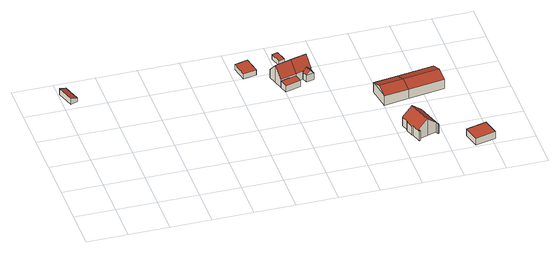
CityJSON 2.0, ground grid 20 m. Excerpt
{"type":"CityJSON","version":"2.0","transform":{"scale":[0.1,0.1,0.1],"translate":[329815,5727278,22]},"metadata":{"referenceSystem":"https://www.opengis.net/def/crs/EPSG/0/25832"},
"CityObjects":{
"building1":{"type":"Building","attributes":{"Geometrietyp2DReferenz":"3000","Gemeindeschluessel":"05170048","function":"31001_2463","roofType":"2100","measuredHeight":3.44},"address":[{"country":"Germany","locality":"Wesel","thoroughfareNumber":"11","thoroughfareName":"Rosenallee"}],"geometry":[{"type":"Solid","lod":"2","boundaries":[[[[0,1,2,3]],[[4,5,1,0]],[[6,7,5,4]],[[3,2,7,6]],[[4,0,3,6]],[[1,5,7,2]]]],"semantics":{"surfaces":[{"type":"WallSurface"},{"type":"RoofSurface"},{"type":"GroundSurface"}],"values":[[0,0,0,0,1,2]]}}]},
"building2":{"type":"Building","attributes":{"Geometrietyp2DReferenz":"3000","Gemeindeschluessel":"05170048","function":"31001_2463","roofType":"1000","measuredHeight":3.03},"address":[{"country":"Germany","locality":"Wesel","thoroughfareNumber":"12","thoroughfareName":"Rosenallee"}],"geometry":[{"type":"Solid","lod":"2","boundaries":[[[[8,9,10,11]],[[12,13,9,8]],[[14,15,13,12]],[[11,10,15,14]],[[12,8,11,14]],[[9,13,15,10]]]],"semantics":{"surfaces":[{"type":"WallSurface"},{"type":"RoofSurface"},{"type":"GroundSurface"}],"values":[[0,0,0,0,1,2]]}}]},
"building3":{"type":"Building","attributes":{"Geometrietyp2DReferenz":"3000","Gemeindeschluessel":"05170048","function":"51009_1610","roofType":"1000","measuredHeight":3.48},"geometry":[{"type":"Solid","lod":"2","boundaries":[[[[16,17,18,19]],[[20,21,17,16]],[[22,23,21,20]],[[19,18,23,22]],[[20,16,19,22]],[[17,21,23,18]]]],"semantics":{"surfaces":[{"type":"WallSurface"},{"type":"RoofSurface"},{"type":"GroundSurface"}],"values":[[0,0,0,0,1,2]]}}]},
"building4":{"type":"Building","attributes":{"Geometrietyp2DReferenz":"3000","Gemeindeschluessel":"05170048","function":"31001_1010","roofType":"3100","measuredHeight":9.59},"address":[{"country":"Germany","locality":"Wesel","thoroughfareNumber":"12","thoroughfareName":"Rosenallee"}],"geometry":[{"type":"Solid","lod":"2","boundaries":[[[[24,25,26,27]],[[28,29,25,24]],[[30,31,29,28]],[[32,33,31,30]],[[34,35,33,32]],[[36,23,35,34]],[[37,38,23,36]],[[39,40,38,37]],[[41,42,40,39]],[[27,26,42,41]],[[30,28,24,27,41,39,37,32]],[[36,34,32,37]],[[25,29,31,33,35,23,38,40,42,26]]]],"semantics":{"surfaces":[{"type":"WallSurface"},{"type":"RoofSurface"},{"type":"GroundSurface"}],"values":[[0,0,0,0,0,0,0,0,0,0,1,1,2]]}}]},
"building5":{"type":"Building","attributes":{"Geometrietyp2DReferenz":"3000","Gemeindeschluessel":"05170048","function":"31001_2463","roofType":"1000","measuredHeight":2.45},"address":[{"country":"Germany","locality":"Wesel","thoroughfareNumber":"13","thoroughfareName":"Rosenallee"}],"geometry":[{"type":"Solid","lod":"2","boundaries":[[[[43,44,45,46]],[[47,48,44,43]],[[49,50,48,47]],[[46,45,50,49]],[[47,43,46,49]],[[44,48,50,45]]]],"semantics":{"surfaces":[{"type":"WallSurface"},{"type":"RoofSurface"},{"type":"GroundSurface"}],"values":[[0,0,0,0,1,2]]}}]},
"building6":{"type":"Building","attributes":{"Geometrietyp2DReferenz":"3000","Gemeindeschluessel":"05170048","function":"31001_1010","roofType":"3100","measuredHeight":9.79},"address":[{"country":"Germany","locality":"Wesel","thoroughfareNumber":"13","thoroughfareName":"Rosenallee"}],"geometry":[{"type":"Solid","lod":"2","boundaries":[[[[34,51,52,53]],[[32,54,51,34]],[[30,55,54,32]],[[56,57,55,30]],[[58,59,57,56]],[[60,61,59,58]],[[62,63,61,60]],[[53,52,63,62]],[[56,30,32,58]],[[34,53,62,60,58,32]],[[51,54,55,57,59,61,63,52]]]],"semantics":{"surfaces":[{"type":"WallSurface"},{"type":"RoofSurface"},{"type":"GroundSurface"}],"values":[[0,0,0,0,0,0,0,0,1,1,2]]}}]},
"building7":{"type":"Building","attributes":{"Geometrietyp2DReferenz":"3000","Gemeindeschluessel":"05170048","function":"31001_1010","roofType":"3100","measuredHeight":5.99},"address":[{"country":"Germany","locality":"Wesel","thoroughfareNumber":"13","thoroughfareName":"Rosenallee"}],"geometry":[{"type":"Solid","lod":"2","boundaries":[[[[64,65,66,67]],[[68,69,65,64]],[[70,71,69,68]],[[67,66,71,70]],[[64,72,68]],[[70,73,67]],[[67,73,72,64]],[[68,72,73,70]],[[65,69,71,66]]]],"semantics":{"surfaces":[{"type":"WallSurface"},{"type":"RoofSurface"},{"type":"GroundSurface"}],"values":[[0,0,0,0,0,0,1,1,2]]}}]},
"building8":{"type":"Building","attributes":{"Geometrietyp2DReferenz":"3000","Gemeindeschluessel":"05170048","function":"31001_1210","roofType":"3100","measuredHeight":9.35},"address":[{"country":"Germany","locality":"Wesel","thoroughfareNumber":"68","thoroughfareName":"Bislicher Straße"}],"geometry":[{"type":"Solid","lod":"2","boundaries":[[[[74,75,76,77]],[[78,79,75,74]],[[80,81,79,78]],[[82,83,81,80]],[[84,85,83,82]],[[86,87,85,84]],[[88,89,87,86]],[[90,91,89,88]],[[92,93,91,90]],[[94,95,93,92]],[[96,97,95,94]],[[98,99,97,96]],[[100,101,99,98]],[[77,76,101,100]],[[90,88,86,84,82,80,78,74,77,92]],[[100,98,96,94,92,77]],[[75,79,81,83,85,87,89,91,93,95,97,99,101,76]]]],"semantics":{"surfaces":[{"type":"WallSurface"},{"type":"RoofSurface"},{"type":"GroundSurface"}],"values":[[0,0,0,0,0,0,0,0,0,0,0,0,0,0,1,1,2]]}}]},
"building9":{"type":"Building","attributes":{"Geometrietyp2DReferenz":"3000","Gemeindeschluessel":"05170048","function":"31001_2720","roofType":"3100","measuredHeight":7.28},"address":[{"country":"Germany","locality":"Wesel","thoroughfareNumber":"68","thoroughfareName":"Bislicher Straße"}],"geometry":[{"type":"Solid","lod":"2","boundaries":[[[[102,103,104,105]],[[106,107,103,102]],[[108,109,107,106]],[[105,104,109,108]],[[102,110,106]],[[108,111,105]],[[105,111,110,102]],[[106,110,111,108]],[[103,107,109,104]]]],"semantics":{"surfaces":[{"type":"WallSurface"},{"type":"RoofSurface"},{"type":"GroundSurface"}],"values":[[0,0,0,0,0,0,1,1,2]]}}]},
"building10":{"type":"Building","attributes":{"Geometrietyp2DReferenz":"3000","Gemeindeschluessel":"05170048","function":"31001_2720","roofType":"3100","measuredHeight":7.36},"address":[{"country":"Germany","locality":"Wesel","thoroughfareNumber":"68","thoroughfareName":"Bislicher Straße"}],"geometry":[{"type":"Solid","lod":"2","boundaries":[[[[105,104,112,113]],[[108,109,104,105]],[[114,115,109,108]],[[113,112,115,114]],[[105,111,108]],[[114,116,113]],[[113,116,111,105]],[[108,111,116,114]],[[104,109,115,112]]]],"semantics":{"surfaces":[{"type":"WallSurface"},{"type":"RoofSurface"},{"type":"GroundSurface"}],"values":[[0,0,0,0,0,0,1,1,2]]}}]},
"building11":{"type":"Building","attributes":{"Geometrietyp2DReferenz":"3000","Gemeindeschluessel":"05170048","function":"31001_2720","roofType":"1000","measuredHeight":3.78},"address":[{"country":"Germany","locality":"Wesel","thoroughfareNumber":"68","thoroughfareName":"Bislicher Straße"}],"geometry":[{"type":"Solid","lod":"2","boundaries":[[[[117,118,119,120]],[[121,122,118,117]],[[123,124,122,121]],[[120,119,124,123]],[[121,117,120,123]],[[118,122,124,119]]]],"semantics":{"surfaces":[{"type":"WallSurface"},{"type":"RoofSurface"},{"type":"GroundSurface"}],"values":[[0,0,0,0,1,2]]}}]}
},
"vertices":[
[33,828,48],[33,828,14],[67,839,14],[67,839,34],[4,917,48],[4,917,14],[37,928,34],[37,928,14],
[904,797,49],[904,797,19],[887,879,19],[887,879,49],[840,783,49],[840,783,19],[822,865,49],[822,865,19],
[1072,653,55],[1072,653,20],[1061,696,20],[1061,696,55],[996,632,55],[996,632,20],[984,673,55],[984,673,20],
[1010,784,55],[1010,784,20],[976,775,20],[976,775,54],[1012,776,64],[1012,776,20],[1038,784,64],[1038,784,20],[1051,740,116],[1051,740,20],[1063,696,64],[1063,696,20],[984,673,64],[971,717,116],[971,717,20],[959,761,64],[959,761,20],[978,767,64],[978,767,20],
[1052,845,46],[1052,845,21],[1036,900,21],[1036,900,46],[1024,837,46],[1024,837,21],[1008,892,46],[1008,892,21],
[1063,696,18],[1098,706,18],[1098,706,64],[1051,740,18],[1038,784,18],[1118,806,64],[1118,806,18],[1130,762,116],[1130,762,18],[1142,719,64],[1142,719,18],[1138,718,64],[1138,718,18],
[1146,686,59],[1146,686,22],[1138,718,22],[1138,718,59],[1107,675,59],[1107,675,22],[1098,706,59],[1098,706,22],[1127,681,81],[1118,712,81],
[1477,121,67],[1477,121,13],[1522,135,13],[1522,135,106],[1481,109,67],[1481,109,13],[1476,107,62],[1476,107,13],[1460,160,62],[1460,160,13],[1456,159,59],[1456,159,13],[1443,201,59],[1443,201,13],[1447,202,62],[1447,202,13],[1435,242,62],[1435,242,13],[1485,257,106],[1485,257,13],[1534,272,62],[1534,272,13],[1576,138,62],[1576,138,13],[1571,136,67],[1571,136,13],[1567,149,67],[1567,149,13],
[1399,414,66],[1399,414,14],[1520,432,14],[1520,432,66],[1381,528,66],[1381,528,14],[1502,546,66],[1502,546,14],[1390,471,87],[1511,489,87],
[1699,460,14],[1699,460,66],[1681,574,66],[1681,574,14],[1690,517,87],
[1715,10,45],[1715,10,7],[1815,35,7],[1815,35,45],[1695,93,45],[1695,93,7],[1794,117,45],[1794,117,7]
]}
